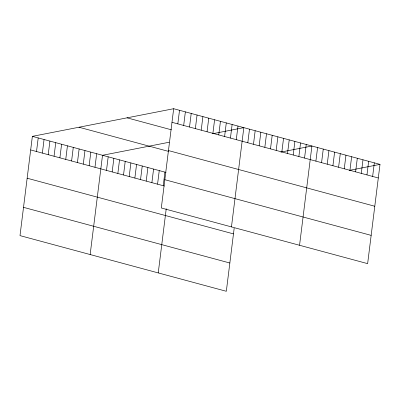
<?xml version="1.0" encoding="UTF-8"?>
<svg xmlns="http://www.w3.org/2000/svg" width="400" height="400" viewBox="0 0 400 400"><rect width="100%" height="100%" fill="white"/><g stroke="black" fill="none" stroke-linecap="round" stroke-linejoin="round"><path stroke-width="0.6" d="M173.675 108.715L161.31 207.975L367.635 263.645L380 164.385L173.675 108.715L32.365 136.355L20 235.615L226.325 291.285L234.18 228.23M36.515 151.52L38.21 137.935M42.365 153.1L44.055 139.51M48.21 154.675L49.9 141.09M54.055 156.255L55.745 142.665M59.9 157.83L61.595 144.24M65.745 159.405L67.44 145.82M71.595 160.985L73.285 147.395M77.44 162.56L79.13 148.975M83.285 164.14L84.975 150.55M89.13 165.715L90.825 152.13M94.975 167.295L96.67 153.705M90.15 254.545L102.515 155.285L169.165 142.245M106.495 170.4L108.19 156.815M112.17 171.93L113.865 158.345M117.845 173.465L119.535 159.875M123.52 174.995L125.21 161.405M129.19 176.525L130.885 162.935M134.865 178.055L136.56 164.47M140.54 179.585L142.235 166M146.215 181.115L147.905 167.53M151.89 182.65L153.58 169.06M157.56 184.18L159.255 170.59M163.235 185.71L164.93 172.12M158.24 272.915L166.235 208.725M177.825 123.88L179.52 110.295M183.675 125.46L185.365 111.87M189.52 127.035L191.21 113.45M195.365 128.615L197.055 115.025M201.21 130.19L202.905 116.6M207.055 131.765L208.75 118.18M212.9 133.345L214.595 119.755M218.75 134.92L220.44 121.335M224.595 136.5L226.285 122.91M230.44 138.075L232.13 124.49M236.285 139.655L237.98 126.065M231.46 226.905L243.825 127.645L212.735 133.725M247.805 142.76L249.5 129.175M253.48 144.29L255.17 130.705M259.155 145.825L260.845 132.235M264.83 147.355L266.52 133.765M270.5 148.885L272.195 135.295M276.175 150.415L277.87 136.83M281.85 151.945L283.54 138.36M287.525 153.475L289.215 139.89M293.2 155.01L294.89 141.42M298.87 156.54L300.565 142.95M304.545 158.07L306.24 144.48M299.55 245.275L311.91 146.015L280.825 152.095M315.895 161.13L317.585 147.545M321.57 162.66L323.26 149.075M327.24 164.195L328.935 150.605M332.915 165.725L334.61 152.135M338.59 167.255L340.28 153.665M344.265 168.785L345.955 155.2M349.94 170.315L351.63 156.73M355.61 171.845L357.305 158.26M361.285 173.38L362.98 159.79M366.96 174.91L368.65 161.32M372.635 176.44L374.325 162.85M349.465 170.355L380 164.385M171.98 122.305L378.31 177.97M127.04 117.835L171.47 129.825M168.46 150.575L374.785 206.245M78.995 127.235L168.44 151.365M32.365 136.355L166.065 172.43M164.83 179.705L371.16 235.37M30.67 149.945L164.37 186.015M27.15 178.215L233.475 233.885M23.52 207.345L229.85 263.01"/></g></svg>
